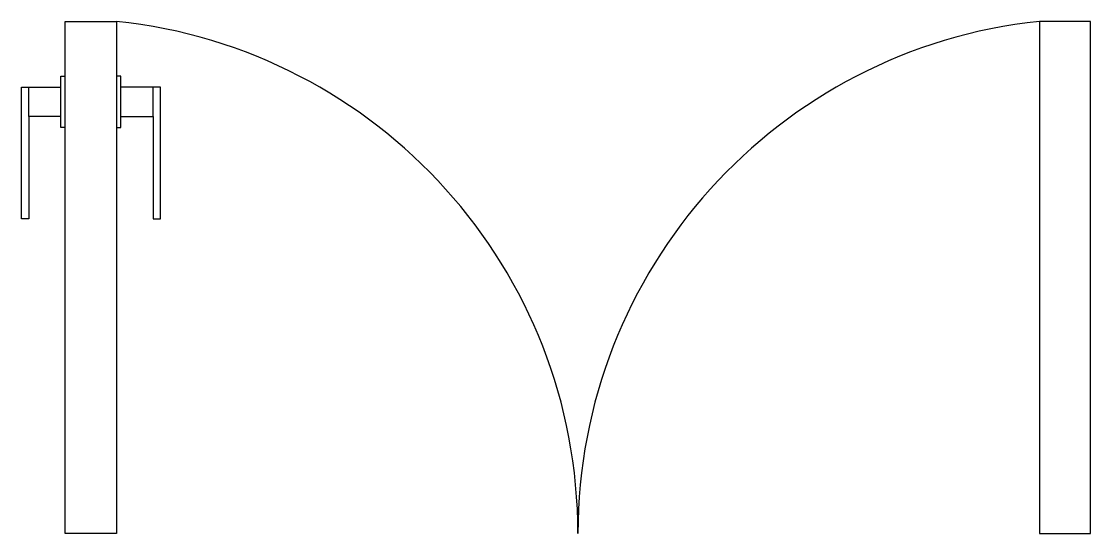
# Model space of a CAD drawing. Header units: millimetres. Extents: x -7.185 to -6.455, y 11.536 to 11.886.
import ezdxf

# ---------------------------------------------------------------- set-up
doc = ezdxf.new("R2010")
doc.units = ezdxf.units.MM
doc.header["$LTSCALE"] = 10
doc.layers.add('PORTAS', color=2, linetype='Continuous')
doc.layers.add('Portas_maçanetas', color=1, linetype='Continuous')

# ---------------------------------------------------------------- blocks, each defined once
blk = doc.blocks.new('maçaneta_01')
at = {"layer": 'Portas_maçanetas', "color": 1}
for points in [[(0, -0.0725), (-0.003, -0.0725), (-0.003, -0.065), (-0.025, -0.065), (-0.025, -0.135), (-0.03, -0.135), (-0.03, -0.045), (-0.003, -0.045), (-0.003, -0.0375), (0, -0.0375)], [(0.035, -0.0725), (0.038, -0.0725), (0.038, -0.065), (0.06, -0.065), (0.06, -0.135), (0.065, -0.135), (0.065, -0.045), (0.038, -0.045), (0.038, -0.0375), (0.035, -0.0375)], [(-0.025, -0.065), (-0.025, -0.045)], [(-0.003, -0.065), (-0.003, -0.045)], [(0.038, -0.065), (0.038, -0.045)], [(0.06, -0.065), (0.06, -0.045)]]:
    blk.add_lwpolyline(points, dxfattribs=at)

msp = doc.modelspace()

# ---------------------------------------------------------------- linework, layer by layer
at = {"layer": 'PORTAS'}
for points in [[(-7.15515, 11.88576), (-7.12015, 11.88576), (-7.12015, 11.53576), (-7.15515, 11.53576)], [(-6.45514, 11.88576), (-6.49014, 11.88576), (-6.49014, 11.53576), (-6.45514, 11.53576)]]:
    msp.add_lwpolyline(points, close=True, dxfattribs=at)
at = {"layer": 'PORTAS', "color": 1}
for centre, start, end in [((-7.1571, 11.53576), 0, 83.97447), ((-6.45319, 11.53576), 96.02553, 180)]:
    msp.add_arc(centre, 0.35195, start, end, dxfattribs=at)

# ---------------------------------------------------------------- block references
at = {"layer": 'Portas_maçanetas'}
msp.add_blockref('maçaneta_01', (-7.15515, 11.88576), dxfattribs=at)

doc.saveas('drawing.dxf')
